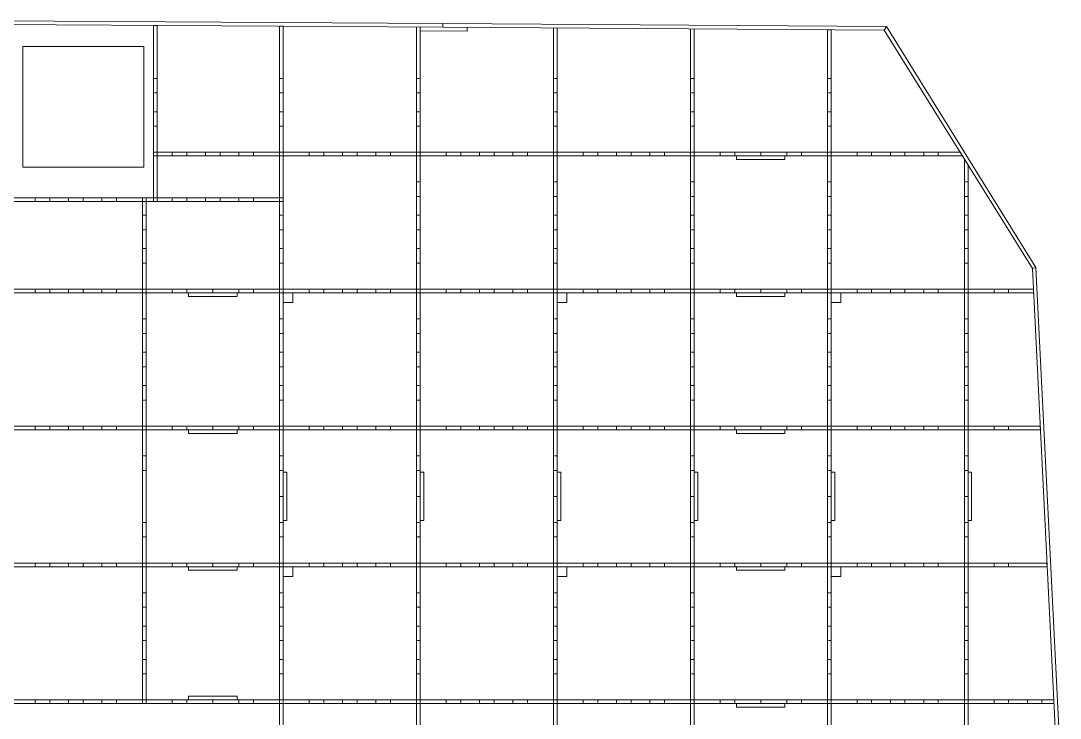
# Model space of a CAD drawing. Header units: millimetres. Extents: x -20225 to 19535, y -17853 to 10707.
# Drawn here: x -6630 to -2343, y 4649 to 7528 of the extents above; entities that cross this region are included whole.
import ezdxf

# ---------------------------------------------------------------- set-up
doc = ezdxf.new("R2010")
doc.units = ezdxf.units.MM
doc.linetypes.add('HIDDEN', pattern=[1.905, 1.27, -0.635])

msp = doc.modelspace()

# ---------------------------------------------------------------- linework, layer by layer
at = {"linetype": 'Continuous', "lineweight": 15}
for p, q in [((-4889.4, 7515.6), (-6718.8, 7527.5)), ((-4889.5, 7500.6), (-6711.7, 7512.5)), ((-6067.5, 7508.3), (-6082.5, 7508.3)), ((-6082.5, 7508.3), (-6082.5, 6984.7)), ((-6067.5, 6984.7), (-6067.5, 7508.3)), ((-5548, 7504.9), (-5563, 7505)), ((-5563, 7505), (-5563, 6984.7)), ((-5548, 6984.7), (-5548, 7504.9)), ((-4889.4, 7515.6), (-4889.5, 7500.6)), ((-3059.9, 7503.6), (-4889.4, 7515.6)), ((-3059.9, 7503.6), (-3068.3, 7488.7)), ((-2442.8, 6509.6), (-3059.9, 7503.6)), ((-4998, 7501.3), (-4998, 6984.7)), ((-4982.9, 7501.2), (-4983, 7486.2)), ((-4983, 6984.7), (-4983, 7501.2)), ((-4983, 7486.2), (-4789, 7484.9)), ((-3068.3, 7488.7), (-4889.5, 7500.6)), ((-4789, 7484.9), (-4788.9, 7499.9)), ((-4433, 7497.6), (-4433, 6984.7)), ((-4418, 6984.7), (-4418, 7497.5)), ((-3868, 7493.9), (-3868, 6984.7)), ((-3853, 6984.7), (-3853, 7493.8)), ((-3288, 7490.1), (-3303, 7490.2)), ((-3303, 7490.2), (-3303, 6984.7)), ((-3288, 6984.7), (-3288, 7490.1)), ((-2457.6, 6505), (-3068.3, 7488.7)), ((-6122.1, 7420.8), (-6622.1, 7420.8)), ((-6622.1, 7420.8), (-6622.1, 6923.8)), ((-6122.1, 6923.8), (-6122.1, 7420.8)), ((-6082.5, 6984.7), (-6067.5, 6984.7)), ((-4998, 6984.7), (-6082.5, 6984.7)), ((-6082.5, 6984.7), (-6082.5, 6969.7)), ((-6082.5, 6969.7), (-6067.5, 6969.7)), ((-6082.5, 6969.7), (-6082.5, 6797.1)), ((-6082.5, 6969.7), (-4998, 6969.7)), ((-6067.5, 6797.1), (-6067.5, 6969.7)), ((-5563, 6984.7), (-5548, 6984.7)), ((-5548, 6969.7), (-5563, 6969.7)), ((-5563, 6969.7), (-5563, 6797.1)), ((-5548, 6797.1), (-5548, 6969.7)), ((-4998, 6969.7), (-4998, 6984.7)), ((-3853, 6984.7), (-4998, 6984.7)), ((-4983, 6984.7), (-4998, 6984.7)), ((-4998, 6969.7), (-3853, 6969.7)), ((-4998, 6969.7), (-4998, 6419.7)), ((-4998, 6969.7), (-4983, 6969.7)), ((-4983, 6419.7), (-4983, 6969.7)), ((-4418, 6984.7), (-4433, 6984.7)), ((-4433, 6969.7), (-4433, 6419.7)), ((-4433, 6969.7), (-4418, 6969.7)), ((-4418, 6419.7), (-4418, 6969.7)), ((-3853, 6984.7), (-3868, 6984.7)), ((-3868, 6969.7), (-3853, 6969.7)), ((-3868, 6969.7), (-3868, 6419.7)), ((-3853, 6984.7), (-3853, 6969.7)), ((-3578, 6984.7), (-3853, 6984.7)), ((-3853, 6969.7), (-3578, 6969.7)), ((-3853, 6419.7), (-3853, 6969.7)), ((-3478, 6969.7), (-3678, 6969.7)), ((-3678, 6969.7), (-3678, 6954.7)), ((-3678, 6954.7), (-3478, 6954.7)), ((-3578, 6969.7), (-3578, 6984.7)), ((-2755.4, 6984.7), (-3578, 6984.7)), ((-3578, 6969.7), (-2746.1, 6969.7)), ((-3478, 6954.7), (-3478, 6969.7)), ((-3288, 6984.7), (-3303, 6984.7)), ((-3303, 6969.7), (-3303, 6419.7)), ((-3303, 6969.7), (-3288, 6969.7)), ((-3288, 6419.7), (-3288, 6969.7)), ((-2746.1, 6969.7), (-2755.4, 6984.7)), ((-2723, 6932.5), (-2738, 6956.7)), ((-2738, 6956.7), (-2738, 6419.7)), ((-6622.1, 6923.8), (-6122.1, 6923.8)), ((-2723, 6419.7), (-2723, 6932.5)), ((-5548, 6797.1), (-7258, 6797.1)), ((-7258, 6782.1), (-5548, 6782.1)), ((-6128, 6782.1), (-6113, 6782.1)), ((-6128, 6782.1), (-6128, 6419.7)), ((-6113, 6419.7), (-6113, 6782.1)), ((-6082.5, 6797.1), (-6067.5, 6797.1)), ((-5548, 6797.1), (-5563, 6797.1)), ((-5563, 6782.1), (-5563, 6419.7)), ((-5563, 6782.1), (-5548, 6782.1)), ((-5548, 6782.1), (-5548, 6797.1)), ((-5548, 6419.7), (-5548, 6782.1)), ((-2442.8, 6509.6), (-2457.6, 6505)), ((-2357.7, 4489.4), (-2457.6, 6505)), ((-2342.8, 4490.2), (-2442.8, 6509.6)), ((-5838, 6419.7), (-7417.6, 6419.7)), ((-7417.5, 6404.7), (-5838, 6404.7)), ((-6128, 6419.7), (-6113, 6419.7)), ((-6128, 6404.7), (-6128, 5854.7)), ((-6113, 6404.7), (-6128, 6404.7)), ((-6113, 5854.7), (-6113, 6404.7)), ((-5738, 6404.7), (-5938, 6404.7)), ((-5938, 6404.7), (-5938, 6389.7)), ((-5938, 6389.7), (-5738, 6389.7)), ((-5838, 6419.7), (-5838, 6404.7)), ((-4998, 6419.7), (-5838, 6419.7)), ((-5838, 6404.7), (-4998, 6404.7)), ((-5738, 6389.7), (-5738, 6404.7)), ((-5563, 6419.7), (-5548, 6419.7)), ((-5563, 6404.7), (-5563, 5854.7)), ((-5548, 6404.7), (-5563, 6404.7)), ((-5508, 6404.7), (-5548, 6404.7)), ((-5548, 6404.7), (-5548, 6364.7)), ((-5548, 5854.7), (-5548, 6404.7)), ((-5508, 6364.7), (-5508, 6404.7)), ((-4998, 6419.7), (-4998, 6404.7)), ((-3853, 6419.7), (-4998, 6419.7)), ((-4983, 6419.7), (-4998, 6419.7)), ((-4998, 6404.7), (-3853, 6404.7)), ((-4998, 6404.7), (-4998, 5854.7)), ((-4998, 6404.7), (-4983, 6404.7)), ((-4983, 5854.7), (-4983, 6404.7)), ((-4418, 6419.7), (-4433, 6419.7)), ((-4433, 6404.7), (-4433, 5854.7)), ((-4433, 6404.7), (-4418, 6404.7)), ((-4418, 5854.7), (-4418, 6404.7)), ((-4378, 6404.7), (-4418, 6404.7)), ((-4418, 6404.7), (-4418, 6364.7)), ((-4378, 6364.7), (-4378, 6404.7)), ((-3853, 6419.7), (-3868, 6419.7)), ((-3868, 6404.7), (-3868, 5854.7)), ((-3868, 6404.7), (-3853, 6404.7)), ((-3578, 6419.7), (-3853, 6419.7)), ((-3853, 6404.7), (-3853, 6419.7)), ((-3853, 6404.7), (-3578, 6404.7)), ((-3853, 5854.7), (-3853, 6404.7)), ((-3478, 6404.7), (-3678, 6404.7)), ((-3678, 6404.7), (-3678, 6389.7)), ((-3678, 6389.7), (-3478, 6389.7)), ((-3578, 6419.7), (-3578, 6404.7)), ((-2453.3, 6419.7), (-3578, 6419.7)), ((-3578, 6404.7), (-2452.6, 6404.7)), ((-3478, 6389.7), (-3478, 6404.7)), ((-3288, 6419.7), (-3303, 6419.7)), ((-3303, 6404.7), (-3303, 5854.7)), ((-3303, 6404.7), (-3288, 6404.7)), ((-3248, 6404.7), (-3288, 6404.7)), ((-3288, 6404.7), (-3288, 6364.7)), ((-3288, 5854.7), (-3288, 6404.7)), ((-3248, 6364.7), (-3248, 6404.7)), ((-2723, 6419.7), (-2738, 6419.7)), ((-2738, 6404.7), (-2738, 5854.7)), ((-2738, 6404.7), (-2723, 6404.7)), ((-2723, 5854.7), (-2723, 6404.7)), ((-2452.6, 6404.7), (-2453.3, 6419.7)), ((-5548, 6364.7), (-5508, 6364.7)), ((-4418, 6364.7), (-4378, 6364.7)), ((-3288, 6364.7), (-3248, 6364.7)), ((-5838, 5854.7), (-7413.5, 5854.7)), ((-7413.4, 5839.7), (-5838, 5839.7)), ((-6128, 5854.7), (-6113, 5854.7)), ((-6113, 5839.7), (-6128, 5839.7)), ((-6128, 5839.7), (-6128, 5289.7)), ((-6113, 5289.7), (-6113, 5839.7)), ((-5738, 5839.7), (-5938, 5839.7)), ((-5938, 5839.7), (-5938, 5824.7)), ((-5838, 5854.7), (-5838, 5839.7)), ((-4998, 5854.7), (-5838, 5854.7)), ((-5838, 5839.7), (-4998, 5839.7)), ((-5738, 5824.7), (-5738, 5839.7)), ((-5563, 5854.7), (-5548, 5854.7)), ((-5563, 5839.7), (-5563, 5564.7)), ((-5548, 5839.7), (-5563, 5839.7)), ((-5548, 5564.7), (-5548, 5839.7)), ((-4998, 5854.7), (-4998, 5839.7)), ((-3853, 5854.7), (-4998, 5854.7)), ((-4983, 5854.7), (-4998, 5854.7)), ((-4998, 5839.7), (-3853, 5839.7)), ((-4998, 5839.7), (-4998, 5564.7)), ((-4998, 5839.7), (-4983, 5839.7)), ((-4983, 5564.7), (-4983, 5839.7)), ((-4418, 5854.7), (-4433, 5854.7)), ((-4433, 5839.7), (-4433, 5564.7)), ((-4433, 5839.7), (-4418, 5839.7)), ((-4418, 5564.7), (-4418, 5839.7)), ((-3853, 5854.7), (-3868, 5854.7)), ((-3868, 5839.7), (-3853, 5839.7)), ((-3868, 5839.7), (-3868, 5564.7)), ((-3853, 5839.7), (-3853, 5854.7)), ((-3578, 5854.7), (-3853, 5854.7)), ((-3853, 5839.7), (-3578, 5839.7)), ((-3853, 5664.7), (-3853, 5839.7)), ((-3478, 5839.7), (-3678, 5839.7)), ((-3678, 5839.7), (-3678, 5824.7)), ((-3578, 5854.7), (-3578, 5839.7)), ((-2425.4, 5854.7), (-3578, 5854.7)), ((-3578, 5839.7), (-2424.6, 5839.7)), ((-3478, 5824.7), (-3478, 5839.7)), ((-3288, 5854.7), (-3303, 5854.7)), ((-3303, 5839.7), (-3303, 5564.7)), ((-3303, 5839.7), (-3288, 5839.7)), ((-3288, 5564.7), (-3288, 5839.7)), ((-2723, 5854.7), (-2738, 5854.7)), ((-2738, 5839.7), (-2738, 5564.7)), ((-2738, 5839.7), (-2723, 5839.7)), ((-2723, 5564.7), (-2723, 5839.7)), ((-2424.6, 5839.7), (-2425.4, 5854.7)), ((-5938, 5824.7), (-5738, 5824.7)), ((-3678, 5824.7), (-3478, 5824.7)), ((-5548, 5664.7), (-5548, 5464.7)), ((-5533, 5664.7), (-5548, 5664.7)), ((-5533, 5464.7), (-5533, 5664.7)), ((-4968, 5664.7), (-4983, 5664.7)), ((-4983, 5664.7), (-4983, 5464.7)), ((-4968, 5464.7), (-4968, 5664.7)), ((-4418, 5664.7), (-4418, 5464.7)), ((-4403, 5664.7), (-4418, 5664.7)), ((-4403, 5464.7), (-4403, 5664.7)), ((-3838, 5664.7), (-3853, 5664.7)), ((-3853, 5664.7), (-3853, 5464.7)), ((-3838, 5464.7), (-3838, 5664.7)), ((-3273, 5664.7), (-3288, 5664.7)), ((-3288, 5664.7), (-3288, 5464.7)), ((-3273, 5464.7), (-3273, 5664.7)), ((-2723, 5664.7), (-2723, 5464.7)), ((-2708, 5664.7), (-2723, 5664.7)), ((-2708, 5464.7), (-2708, 5664.7)), ((-5548, 5564.7), (-5563, 5564.7)), ((-5563, 5564.7), (-5563, 5289.7)), ((-5548, 5289.7), (-5548, 5564.7)), ((-4998, 5564.7), (-4983, 5564.7)), ((-4998, 5564.7), (-4998, 5289.7)), ((-4983, 5289.7), (-4983, 5564.7)), ((-4433, 5564.7), (-4418, 5564.7)), ((-4433, 5564.7), (-4433, 5289.7)), ((-4418, 5289.7), (-4418, 5564.7)), ((-3868, 5564.7), (-3853, 5564.7)), ((-3868, 5564.7), (-3868, 5289.7)), ((-3288, 5564.7), (-3303, 5564.7)), ((-3303, 5564.7), (-3303, 5289.7)), ((-3288, 5289.7), (-3288, 5564.7)), ((-2723, 5564.7), (-2738, 5564.7)), ((-2738, 5564.7), (-2738, 5289.7)), ((-2723, 5289.7), (-2723, 5564.7)), ((-5548, 5464.7), (-5533, 5464.7)), ((-4983, 5464.7), (-4968, 5464.7)), ((-4418, 5464.7), (-4403, 5464.7)), ((-3853, 5464.7), (-3838, 5464.7)), ((-3853, 5289.7), (-3853, 5464.7)), ((-3288, 5464.7), (-3273, 5464.7)), ((-2723, 5464.7), (-2708, 5464.7)), ((-7409.3, 5274.7), (-5838, 5274.7)), ((-6128, 5289.7), (-6678, 5289.7)), ((-6128, 5289.7), (-6113, 5289.7)), ((-6128, 5274.7), (-6113, 5274.7)), ((-6128, 5274.7), (-6128, 4724.7)), ((-5838, 5289.7), (-6113, 5289.7)), ((-6113, 4724.7), (-6113, 5274.7)), ((-5738, 5274.7), (-5938, 5274.7)), ((-5938, 5274.7), (-5938, 5259.7)), ((-5838, 5289.7), (-5838, 5274.7)), ((-5563, 5289.7), (-5838, 5289.7)), ((-5838, 5274.7), (-3853, 5274.7)), ((-5738, 5259.7), (-5738, 5274.7)), ((-5563, 5289.7), (-5548, 5289.7)), ((-5563, 5274.7), (-5548, 5274.7)), ((-5563, 5274.7), (-5563, 4724.7)), ((-3853, 5289.7), (-5548, 5289.7)), ((-5548, 4724.7), (-5548, 5274.7)), ((-5508, 5274.7), (-5548, 5274.7)), ((-5548, 5274.7), (-5548, 5234.7)), ((-5508, 5234.7), (-5508, 5274.7)), ((-4983, 5289.7), (-4998, 5289.7)), ((-4998, 5274.7), (-4983, 5274.7)), ((-4998, 5274.7), (-4998, 4724.7)), ((-4983, 4724.7), (-4983, 5274.7)), ((-4418, 5289.7), (-4433, 5289.7)), ((-4433, 5274.7), (-4418, 5274.7)), ((-4433, 5274.7), (-4433, 4724.7)), ((-4418, 4724.7), (-4418, 5274.7)), ((-4418, 5274.7), (-4418, 5234.7)), ((-4378, 5274.7), (-4418, 5274.7)), ((-4378, 5234.7), (-4378, 5274.7)), ((-3853, 5289.7), (-3868, 5289.7)), ((-3868, 5274.7), (-3868, 4724.7)), ((-3868, 5274.7), (-3853, 5274.7)), ((-3578, 5289.7), (-3853, 5289.7)), ((-3853, 5274.7), (-3853, 5289.7)), ((-3853, 5274.7), (-3578, 5274.7)), ((-3853, 4724.7), (-3853, 5274.7)), ((-3678, 5274.7), (-3678, 5259.7)), ((-3478, 5274.7), (-3678, 5274.7)), ((-3578, 5289.7), (-3578, 5274.7)), ((-2397.4, 5289.7), (-3578, 5289.7)), ((-3578, 5274.7), (-2396.6, 5274.7)), ((-3478, 5259.7), (-3478, 5274.7)), ((-3288, 5289.7), (-3303, 5289.7)), ((-3303, 5274.7), (-3288, 5274.7)), ((-3303, 5274.7), (-3303, 4724.7)), ((-3248, 5274.7), (-3288, 5274.7)), ((-3288, 5274.7), (-3288, 5234.7)), ((-3288, 4724.7), (-3288, 5274.7)), ((-3248, 5234.7), (-3248, 5274.7)), ((-2723, 5289.7), (-2738, 5289.7)), ((-2738, 5274.7), (-2723, 5274.7)), ((-2738, 5274.7), (-2738, 4724.7)), ((-2723, 4724.7), (-2723, 5274.7)), ((-2396.6, 5274.7), (-2397.4, 5289.7)), ((-5938, 5259.7), (-5738, 5259.7)), ((-5548, 5234.7), (-5508, 5234.7)), ((-4418, 5234.7), (-4378, 5234.7)), ((-3678, 5259.7), (-3478, 5259.7)), ((-3288, 5234.7), (-3248, 5234.7)), ((-5838, 4724.7), (-7405.4, 4724.7)), ((-6113, 4724.7), (-6128, 4724.7)), ((-5738, 4739.7), (-5938, 4739.7)), ((-5938, 4739.7), (-5938, 4724.7)), ((-5938, 4724.7), (-5738, 4724.7)), ((-5838, 4724.7), (-5838, 4709.7)), ((-3853, 4724.7), (-5838, 4724.7)), ((-5738, 4724.7), (-5738, 4739.7)), ((-5548, 4724.7), (-5563, 4724.7)), ((-4983, 4724.7), (-4998, 4724.7)), ((-4418, 4724.7), (-4433, 4724.7)), ((-3853, 4724.7), (-3868, 4724.7)), ((-3578, 4724.7), (-3853, 4724.7)), ((-3853, 4709.7), (-3853, 4724.7)), ((-3578, 4724.7), (-3578, 4709.7)), ((-2369.4, 4724.7), (-3578, 4724.7)), ((-3288, 4724.7), (-3303, 4724.7)), ((-2723, 4724.7), (-2738, 4724.7)), ((-2368.7, 4709.7), (-2369.4, 4724.7)), ((-7405.3, 4709.7), (-5838, 4709.7)), ((-5838, 4709.7), (-3853, 4709.7)), ((-5563, 4709.7), (-5548, 4709.7)), ((-5563, 4709.7), (-5563, 4159.7)), ((-5548, 4159.7), (-5548, 4709.7)), ((-4998, 4709.7), (-4998, 4159.7)), ((-4998, 4709.7), (-4983, 4709.7)), ((-4983, 4159.7), (-4983, 4709.7)), ((-4433, 4709.7), (-4433, 4159.7)), ((-4433, 4709.7), (-4418, 4709.7)), ((-4418, 4159.7), (-4418, 4709.7)), ((-3868, 4709.7), (-3868, 4159.7)), ((-3868, 4709.7), (-3853, 4709.7)), ((-3853, 4709.7), (-3578, 4709.7)), ((-3853, 4159.7), (-3853, 4709.7)), ((-3478, 4709.7), (-3678, 4709.7)), ((-3678, 4709.7), (-3678, 4694.7)), ((-3678, 4694.7), (-3478, 4694.7)), ((-3578, 4709.7), (-2368.7, 4709.7)), ((-3478, 4694.7), (-3478, 4709.7)), ((-3303, 4709.7), (-3288, 4709.7)), ((-3303, 4709.7), (-3303, 4159.7)), ((-3288, 4159.7), (-3288, 4709.7)), ((-2738, 4709.7), (-2723, 4709.7)), ((-2738, 4709.7), (-2738, 4159.7)), ((-2723, 4159.7), (-2723, 4709.7))]:
    msp.add_line(p, q, dxfattribs=at)
at = {"linetype": 'HIDDEN', "lineweight": 0}
for p, q in [((-6067.5, 7289.7), (-6082.5, 7289.7)), ((-5548, 7289.7), (-5563, 7289.7)), ((-4983, 7289.7), (-4998, 7289.7)), ((-4418, 7289.7), (-4433, 7289.7)), ((-3853, 7289.7), (-3868, 7289.7)), ((-3288, 7289.7), (-3303, 7289.7)), ((-6082.5, 7229.7), (-6067.5, 7229.7)), ((-5563, 7229.7), (-5548, 7229.7)), ((-4998, 7229.7), (-4983, 7229.7)), ((-4433, 7229.7), (-4418, 7229.7)), ((-3868, 7229.7), (-3853, 7229.7)), ((-3303, 7229.7), (-3288, 7229.7)), ((-6067.5, 7152.2), (-6082.5, 7152.2)), ((-5548, 7152.2), (-5563, 7152.2)), ((-4983, 7152.2), (-4998, 7152.2)), ((-4418, 7152.2), (-4433, 7152.2)), ((-3853, 7152.2), (-3868, 7152.2)), ((-3288, 7152.2), (-3303, 7152.2)), ((-6082.5, 7092.2), (-6067.5, 7092.2)), ((-5563, 7092.2), (-5548, 7092.2)), ((-4998, 7092.2), (-4983, 7092.2)), ((-4433, 7092.2), (-4418, 7092.2)), ((-3868, 7092.2), (-3853, 7092.2)), ((-3303, 7092.2), (-3288, 7092.2)), ((-6067.5, 6984.7), (-6067.5, 6969.7)), ((-6005.5, 6984.7), (-6005.5, 6969.7)), ((-5945.5, 6969.7), (-5945.5, 6984.7)), ((-5868, 6984.7), (-5868, 6969.7)), ((-5808, 6969.7), (-5808, 6984.7)), ((-5730.5, 6984.7), (-5730.5, 6969.7)), ((-5670.5, 6969.7), (-5670.5, 6984.7)), ((-5563, 6969.7), (-5563, 6984.7)), ((-5548, 6984.7), (-5548, 6969.7)), ((-5440.5, 6984.7), (-5440.5, 6969.7)), ((-5380.5, 6969.7), (-5380.5, 6984.7)), ((-5303, 6984.7), (-5303, 6969.7)), ((-5243, 6969.7), (-5243, 6984.7)), ((-5165.5, 6984.7), (-5165.5, 6969.7)), ((-5105.5, 6969.7), (-5105.5, 6984.7)), ((-4983, 6984.7), (-4983, 6969.7)), ((-4875.5, 6984.7), (-4875.5, 6969.7)), ((-4815.5, 6969.7), (-4815.5, 6984.7)), ((-4738, 6984.7), (-4738, 6969.7)), ((-4678, 6969.7), (-4678, 6984.7)), ((-4600.5, 6984.7), (-4600.5, 6969.7)), ((-4540.5, 6969.7), (-4540.5, 6984.7)), ((-4433, 6969.7), (-4433, 6984.7)), ((-4418, 6984.7), (-4418, 6969.7)), ((-4310.5, 6984.7), (-4310.5, 6969.7)), ((-4250.5, 6969.7), (-4250.5, 6984.7)), ((-4173, 6984.7), (-4173, 6969.7)), ((-4113, 6969.7), (-4113, 6984.7)), ((-4035.5, 6984.7), (-4035.5, 6969.7)), ((-3975.5, 6969.7), (-3975.5, 6984.7)), ((-3868, 6969.7), (-3868, 6984.7)), ((-3745.5, 6984.7), (-3745.5, 6969.7)), ((-3685.5, 6969.7), (-3685.5, 6984.7)), ((-3470.5, 6984.7), (-3470.5, 6969.7)), ((-3410.5, 6969.7), (-3410.5, 6984.7)), ((-3303, 6969.7), (-3303, 6984.7)), ((-3288, 6984.7), (-3288, 6969.7)), ((-3180.5, 6984.7), (-3180.5, 6969.7)), ((-3120.5, 6969.7), (-3120.5, 6984.7)), ((-3043, 6984.7), (-3043, 6969.7)), ((-2983, 6969.7), (-2983, 6984.7)), ((-2905.5, 6984.7), (-2905.5, 6969.7)), ((-2845.5, 6969.7), (-2845.5, 6984.7)), ((-4983, 6862.2), (-4998, 6862.2)), ((-4418, 6862.2), (-4433, 6862.2)), ((-3853, 6862.2), (-3868, 6862.2)), ((-3288, 6862.2), (-3303, 6862.2)), ((-2723, 6862.2), (-2738, 6862.2)), ((-6570.5, 6797.1), (-6570.5, 6782.1)), ((-6510.5, 6782.1), (-6510.5, 6797.1)), ((-6433, 6797.1), (-6433, 6782.1)), ((-6373, 6782.1), (-6373, 6797.1)), ((-6295.5, 6797.1), (-6295.5, 6782.1)), ((-6235.5, 6782.1), (-6235.5, 6797.1)), ((-6128, 6782.1), (-6128, 6797.1)), ((-6113, 6797.1), (-6113, 6782.1)), ((-6082.5, 6782.1), (-6082.5, 6797.1)), ((-6067.5, 6797.1), (-6067.5, 6782.1)), ((-6005.5, 6797.1), (-6005.5, 6782.1)), ((-5945.5, 6782.1), (-5945.5, 6797.1)), ((-5868, 6797.1), (-5868, 6782.1)), ((-5808, 6782.1), (-5808, 6797.1)), ((-5730.5, 6797.1), (-5730.5, 6782.1)), ((-5670.5, 6782.1), (-5670.5, 6797.1)), ((-5563, 6797.1), (-5563, 6782.1)), ((-4998, 6802.2), (-4983, 6802.2)), ((-4433, 6802.2), (-4418, 6802.2)), ((-3868, 6802.2), (-3853, 6802.2)), ((-3303, 6802.2), (-3288, 6802.2)), ((-2738, 6802.2), (-2723, 6802.2)), ((-6113, 6724.7), (-6128, 6724.7)), ((-5548, 6724.7), (-5563, 6724.7)), ((-4983, 6724.7), (-4998, 6724.7)), ((-4418, 6724.7), (-4433, 6724.7)), ((-3853, 6724.7), (-3868, 6724.7)), ((-3288, 6724.7), (-3303, 6724.7)), ((-2723, 6724.7), (-2738, 6724.7)), ((-6128, 6664.7), (-6113, 6664.7)), ((-5563, 6664.7), (-5548, 6664.7)), ((-4998, 6664.7), (-4983, 6664.7)), ((-4433, 6664.7), (-4418, 6664.7)), ((-3868, 6664.7), (-3853, 6664.7)), ((-3303, 6664.7), (-3288, 6664.7)), ((-2738, 6664.7), (-2723, 6664.7)), ((-6113, 6587.2), (-6128, 6587.2)), ((-5548, 6587.2), (-5563, 6587.2)), ((-4983, 6587.2), (-4998, 6587.2)), ((-4418, 6587.2), (-4433, 6587.2)), ((-3853, 6587.2), (-3868, 6587.2)), ((-3288, 6587.2), (-3303, 6587.2)), ((-2723, 6587.2), (-2738, 6587.2)), ((-6128, 6527.2), (-6113, 6527.2)), ((-5563, 6527.2), (-5548, 6527.2)), ((-4998, 6527.2), (-4983, 6527.2)), ((-4433, 6527.2), (-4418, 6527.2)), ((-3868, 6527.2), (-3853, 6527.2)), ((-3303, 6527.2), (-3288, 6527.2)), ((-2738, 6527.2), (-2723, 6527.2)), ((-6570.5, 6419.7), (-6570.5, 6404.7)), ((-6510.5, 6404.7), (-6510.5, 6419.7)), ((-6433, 6419.7), (-6433, 6404.7)), ((-6373, 6404.7), (-6373, 6419.7)), ((-6295.5, 6419.7), (-6295.5, 6404.7)), ((-6235.5, 6404.7), (-6235.5, 6419.7)), ((-6128, 6404.7), (-6128, 6419.7)), ((-6113, 6419.7), (-6113, 6404.7)), ((-6005.5, 6419.7), (-6005.5, 6404.7)), ((-5945.5, 6404.7), (-5945.5, 6419.7)), ((-5730.5, 6419.7), (-5730.5, 6404.7)), ((-5670.5, 6404.7), (-5670.5, 6419.7)), ((-5563, 6404.7), (-5563, 6419.7)), ((-5548, 6419.7), (-5548, 6404.7)), ((-5440.5, 6419.7), (-5440.5, 6404.7)), ((-5380.5, 6404.7), (-5380.5, 6419.7)), ((-5303, 6419.7), (-5303, 6404.7)), ((-5243, 6404.7), (-5243, 6419.7)), ((-5165.5, 6419.7), (-5165.5, 6404.7)), ((-5105.5, 6404.7), (-5105.5, 6419.7)), ((-4983, 6419.7), (-4983, 6404.7)), ((-4875.5, 6419.7), (-4875.5, 6404.7)), ((-4815.5, 6404.7), (-4815.5, 6419.7)), ((-4738, 6419.7), (-4738, 6404.7)), ((-4678, 6404.7), (-4678, 6419.7)), ((-4600.5, 6419.7), (-4600.5, 6404.7)), ((-4540.5, 6404.7), (-4540.5, 6419.7)), ((-4433, 6404.7), (-4433, 6419.7)), ((-4418, 6419.7), (-4418, 6404.7)), ((-4310.5, 6419.7), (-4310.5, 6404.7)), ((-4250.5, 6404.7), (-4250.5, 6419.7)), ((-4173, 6419.7), (-4173, 6404.7)), ((-4113, 6404.7), (-4113, 6419.7)), ((-4035.5, 6419.7), (-4035.5, 6404.7)), ((-3975.5, 6404.7), (-3975.5, 6419.7)), ((-3868, 6404.7), (-3868, 6419.7)), ((-3745.5, 6419.7), (-3745.5, 6404.7)), ((-3685.5, 6404.7), (-3685.5, 6419.7)), ((-3470.5, 6419.7), (-3470.5, 6404.7)), ((-3410.5, 6404.7), (-3410.5, 6419.7)), ((-3303, 6404.7), (-3303, 6419.7)), ((-3288, 6419.7), (-3288, 6404.7)), ((-3180.5, 6419.7), (-3180.5, 6404.7)), ((-3120.5, 6404.7), (-3120.5, 6419.7)), ((-3043, 6419.7), (-3043, 6404.7)), ((-2983, 6404.7), (-2983, 6419.7)), ((-2905.5, 6419.7), (-2905.5, 6404.7)), ((-2845.5, 6404.7), (-2845.5, 6419.7)), ((-2738, 6404.7), (-2738, 6419.7)), ((-2723, 6419.7), (-2723, 6404.7)), ((-2615.5, 6419.7), (-2615.5, 6404.7)), ((-2555.5, 6404.7), (-2555.5, 6419.7)), ((-6113, 6297.2), (-6128, 6297.2)), ((-5548, 6297.2), (-5563, 6297.2)), ((-4983, 6297.2), (-4998, 6297.2)), ((-4418, 6297.2), (-4433, 6297.2)), ((-3853, 6297.2), (-3868, 6297.2)), ((-3288, 6297.2), (-3303, 6297.2)), ((-2723, 6297.2), (-2738, 6297.2)), ((-6128, 6237.2), (-6113, 6237.2)), ((-5563, 6237.2), (-5548, 6237.2)), ((-4998, 6237.2), (-4983, 6237.2)), ((-4433, 6237.2), (-4418, 6237.2)), ((-3868, 6237.2), (-3853, 6237.2)), ((-3303, 6237.2), (-3288, 6237.2)), ((-2738, 6237.2), (-2723, 6237.2)), ((-6113, 6159.7), (-6128, 6159.7)), ((-5548, 6159.7), (-5563, 6159.7)), ((-4983, 6159.7), (-4998, 6159.7)), ((-4418, 6159.7), (-4433, 6159.7)), ((-3853, 6159.7), (-3868, 6159.7)), ((-3288, 6159.7), (-3303, 6159.7)), ((-2723, 6159.7), (-2738, 6159.7)), ((-6128, 6099.7), (-6113, 6099.7)), ((-5563, 6099.7), (-5548, 6099.7)), ((-4998, 6099.7), (-4983, 6099.7)), ((-4433, 6099.7), (-4418, 6099.7)), ((-3868, 6099.7), (-3853, 6099.7)), ((-3303, 6099.7), (-3288, 6099.7)), ((-2738, 6099.7), (-2723, 6099.7)), ((-6113, 6022.2), (-6128, 6022.2)), ((-5548, 6022.2), (-5563, 6022.2)), ((-4983, 6022.2), (-4998, 6022.2)), ((-4418, 6022.2), (-4433, 6022.2)), ((-3853, 6022.2), (-3868, 6022.2)), ((-3288, 6022.2), (-3303, 6022.2)), ((-2723, 6022.2), (-2738, 6022.2)), ((-6128, 5962.2), (-6113, 5962.2)), ((-5563, 5962.2), (-5548, 5962.2)), ((-4998, 5962.2), (-4983, 5962.2)), ((-4433, 5962.2), (-4418, 5962.2)), ((-3868, 5962.2), (-3853, 5962.2)), ((-3303, 5962.2), (-3288, 5962.2)), ((-2738, 5962.2), (-2723, 5962.2)), ((-6570.5, 5854.7), (-6570.5, 5839.7)), ((-6510.5, 5839.7), (-6510.5, 5854.7)), ((-6433, 5854.7), (-6433, 5839.7)), ((-6373, 5839.7), (-6373, 5854.7)), ((-6295.5, 5854.7), (-6295.5, 5839.7)), ((-6235.5, 5839.7), (-6235.5, 5854.7)), ((-6128, 5839.7), (-6128, 5854.7)), ((-6113, 5854.7), (-6113, 5839.7)), ((-6005.5, 5854.7), (-6005.5, 5839.7)), ((-5945.5, 5839.7), (-5945.5, 5854.7)), ((-5730.5, 5854.7), (-5730.5, 5839.7)), ((-5670.5, 5839.7), (-5670.5, 5854.7)), ((-5563, 5854.7), (-5563, 5839.7)), ((-5548, 5839.7), (-5548, 5854.7)), ((-5440.5, 5854.7), (-5440.5, 5839.7)), ((-5380.5, 5839.7), (-5380.5, 5854.7)), ((-5303, 5854.7), (-5303, 5839.7)), ((-5243, 5839.7), (-5243, 5854.7)), ((-5165.5, 5854.7), (-5165.5, 5839.7)), ((-5105.5, 5839.7), (-5105.5, 5854.7)), ((-4983, 5854.7), (-4983, 5839.7)), ((-4875.5, 5854.7), (-4875.5, 5839.7)), ((-4815.5, 5839.7), (-4815.5, 5854.7)), ((-4738, 5854.7), (-4738, 5839.7)), ((-4678, 5839.7), (-4678, 5854.7)), ((-4600.5, 5854.7), (-4600.5, 5839.7)), ((-4540.5, 5839.7), (-4540.5, 5854.7)), ((-4433, 5854.7), (-4433, 5839.7)), ((-4418, 5839.7), (-4418, 5854.7)), ((-4310.5, 5854.7), (-4310.5, 5839.7)), ((-4250.5, 5839.7), (-4250.5, 5854.7)), ((-4173, 5854.7), (-4173, 5839.7)), ((-4113, 5839.7), (-4113, 5854.7)), ((-4035.5, 5854.7), (-4035.5, 5839.7)), ((-3975.5, 5839.7), (-3975.5, 5854.7)), ((-3868, 5839.7), (-3868, 5854.7)), ((-3745.5, 5854.7), (-3745.5, 5839.7)), ((-3685.5, 5839.7), (-3685.5, 5854.7)), ((-3470.5, 5854.7), (-3470.5, 5839.7)), ((-3410.5, 5839.7), (-3410.5, 5854.7)), ((-3303, 5854.7), (-3303, 5839.7)), ((-3288, 5839.7), (-3288, 5854.7)), ((-3180.5, 5854.7), (-3180.5, 5839.7)), ((-3120.5, 5839.7), (-3120.5, 5854.7)), ((-3043, 5854.7), (-3043, 5839.7)), ((-2983, 5839.7), (-2983, 5854.7)), ((-2905.5, 5854.7), (-2905.5, 5839.7)), ((-2845.5, 5839.7), (-2845.5, 5854.7)), ((-2738, 5854.7), (-2738, 5839.7)), ((-2723, 5839.7), (-2723, 5854.7)), ((-2615.5, 5854.7), (-2615.5, 5839.7)), ((-2555.5, 5839.7), (-2555.5, 5854.7)), ((-6113, 5732.2), (-6128, 5732.2)), ((-5548, 5732.2), (-5563, 5732.2)), ((-4983, 5732.2), (-4998, 5732.2)), ((-4418, 5732.2), (-4433, 5732.2)), ((-3853, 5732.2), (-3868, 5732.2)), ((-3288, 5732.2), (-3303, 5732.2)), ((-2723, 5732.2), (-2738, 5732.2)), ((-6128, 5672.2), (-6113, 5672.2)), ((-5563, 5672.2), (-5548, 5672.2)), ((-4998, 5672.2), (-4983, 5672.2)), ((-4433, 5672.2), (-4418, 5672.2)), ((-3868, 5672.2), (-3853, 5672.2)), ((-3303, 5672.2), (-3288, 5672.2)), ((-2738, 5672.2), (-2723, 5672.2)), ((-6113, 5457.2), (-6128, 5457.2)), ((-5548, 5457.2), (-5563, 5457.2)), ((-4983, 5457.2), (-4998, 5457.2)), ((-4418, 5457.2), (-4433, 5457.2)), ((-3853, 5457.2), (-3868, 5457.2)), ((-3288, 5457.2), (-3303, 5457.2)), ((-2723, 5457.2), (-2738, 5457.2)), ((-6128, 5397.2), (-6113, 5397.2)), ((-5563, 5397.2), (-5548, 5397.2)), ((-4998, 5397.2), (-4983, 5397.2)), ((-4433, 5397.2), (-4418, 5397.2)), ((-3868, 5397.2), (-3853, 5397.2)), ((-3303, 5397.2), (-3288, 5397.2)), ((-2738, 5397.2), (-2723, 5397.2)), ((-6570.5, 5289.7), (-6570.5, 5274.7)), ((-6510.5, 5274.7), (-6510.5, 5289.7)), ((-6433, 5289.7), (-6433, 5274.7)), ((-6373, 5274.7), (-6373, 5289.7)), ((-6295.5, 5289.7), (-6295.5, 5274.7)), ((-6235.5, 5274.7), (-6235.5, 5289.7)), ((-6128, 5274.7), (-6128, 5289.7)), ((-6113, 5289.7), (-6113, 5274.7)), ((-6005.5, 5289.7), (-6005.5, 5274.7)), ((-5945.5, 5274.7), (-5945.5, 5289.7)), ((-5730.5, 5289.7), (-5730.5, 5274.7)), ((-5670.5, 5274.7), (-5670.5, 5289.7)), ((-5563, 5289.7), (-5563, 5274.7)), ((-5548, 5274.7), (-5548, 5289.7)), ((-5440.5, 5289.7), (-5440.5, 5274.7)), ((-5380.5, 5274.7), (-5380.5, 5289.7)), ((-5303, 5289.7), (-5303, 5274.7)), ((-5243, 5274.7), (-5243, 5289.7)), ((-5165.5, 5289.7), (-5165.5, 5274.7)), ((-5105.5, 5274.7), (-5105.5, 5289.7)), ((-4998, 5289.7), (-4998, 5274.7)), ((-4983, 5274.7), (-4983, 5289.7)), ((-4875.5, 5289.7), (-4875.5, 5274.7)), ((-4815.5, 5274.7), (-4815.5, 5289.7)), ((-4738, 5289.7), (-4738, 5274.7)), ((-4678, 5274.7), (-4678, 5289.7)), ((-4600.5, 5289.7), (-4600.5, 5274.7)), ((-4540.5, 5274.7), (-4540.5, 5289.7)), ((-4433, 5289.7), (-4433, 5274.7)), ((-4418, 5274.7), (-4418, 5289.7)), ((-4310.5, 5289.7), (-4310.5, 5274.7)), ((-4250.5, 5274.7), (-4250.5, 5289.7)), ((-4173, 5289.7), (-4173, 5274.7)), ((-4113, 5274.7), (-4113, 5289.7)), ((-4035.5, 5289.7), (-4035.5, 5274.7)), ((-3975.5, 5274.7), (-3975.5, 5289.7)), ((-3868, 5274.7), (-3868, 5289.7)), ((-3745.5, 5289.7), (-3745.5, 5274.7)), ((-3685.5, 5274.7), (-3685.5, 5289.7)), ((-3470.5, 5289.7), (-3470.5, 5274.7)), ((-3410.5, 5274.7), (-3410.5, 5289.7)), ((-3303, 5289.7), (-3303, 5274.7)), ((-3288, 5274.7), (-3288, 5289.7)), ((-3180.5, 5289.7), (-3180.5, 5274.7)), ((-3120.5, 5274.7), (-3120.5, 5289.7)), ((-3043, 5289.7), (-3043, 5274.7)), ((-2983, 5274.7), (-2983, 5289.7)), ((-2905.5, 5289.7), (-2905.5, 5274.7)), ((-2845.5, 5274.7), (-2845.5, 5289.7)), ((-2738, 5289.7), (-2738, 5274.7)), ((-2723, 5274.7), (-2723, 5289.7)), ((-2615.5, 5289.7), (-2615.5, 5274.7)), ((-2555.5, 5274.7), (-2555.5, 5289.7)), ((-6113, 5167.2), (-6128, 5167.2)), ((-5548, 5167.2), (-5563, 5167.2)), ((-4983, 5167.2), (-4998, 5167.2)), ((-4418, 5167.2), (-4433, 5167.2)), ((-3853, 5167.2), (-3868, 5167.2)), ((-3288, 5167.2), (-3303, 5167.2)), ((-2723, 5167.2), (-2738, 5167.2)), ((-6128, 5107.2), (-6113, 5107.2)), ((-5563, 5107.2), (-5548, 5107.2)), ((-4998, 5107.2), (-4983, 5107.2)), ((-4433, 5107.2), (-4418, 5107.2)), ((-3868, 5107.2), (-3853, 5107.2)), ((-3303, 5107.2), (-3288, 5107.2)), ((-2738, 5107.2), (-2723, 5107.2)), ((-6113, 5029.7), (-6128, 5029.7)), ((-5548, 5029.7), (-5563, 5029.7)), ((-4983, 5029.7), (-4998, 5029.7)), ((-4418, 5029.7), (-4433, 5029.7)), ((-3853, 5029.7), (-3868, 5029.7)), ((-3288, 5029.7), (-3303, 5029.7)), ((-2723, 5029.7), (-2738, 5029.7)), ((-6128, 4969.7), (-6113, 4969.7)), ((-5563, 4969.7), (-5548, 4969.7)), ((-4998, 4969.7), (-4983, 4969.7)), ((-4433, 4969.7), (-4418, 4969.7)), ((-3868, 4969.7), (-3853, 4969.7)), ((-3303, 4969.7), (-3288, 4969.7)), ((-2738, 4969.7), (-2723, 4969.7)), ((-6113, 4892.2), (-6128, 4892.2)), ((-5548, 4892.2), (-5563, 4892.2)), ((-4983, 4892.2), (-4998, 4892.2)), ((-4418, 4892.2), (-4433, 4892.2)), ((-3853, 4892.2), (-3868, 4892.2)), ((-3288, 4892.2), (-3303, 4892.2)), ((-2723, 4892.2), (-2738, 4892.2)), ((-6128, 4832.2), (-6113, 4832.2)), ((-5563, 4832.2), (-5548, 4832.2)), ((-4998, 4832.2), (-4983, 4832.2)), ((-4433, 4832.2), (-4418, 4832.2)), ((-3868, 4832.2), (-3853, 4832.2)), ((-3303, 4832.2), (-3288, 4832.2)), ((-2738, 4832.2), (-2723, 4832.2)), ((-6570.5, 4724.7), (-6570.5, 4709.7)), ((-6510.5, 4709.7), (-6510.5, 4724.7)), ((-6433, 4724.7), (-6433, 4709.7)), ((-6373, 4709.7), (-6373, 4724.7)), ((-6295.5, 4724.7), (-6295.5, 4709.7)), ((-6235.5, 4709.7), (-6235.5, 4724.7)), ((-6128, 4709.7), (-6128, 4724.7)), ((-6113, 4724.7), (-6113, 4709.7)), ((-6005.5, 4724.7), (-6005.5, 4709.7)), ((-5945.5, 4709.7), (-5945.5, 4724.7)), ((-5730.5, 4724.7), (-5730.5, 4709.7)), ((-5670.5, 4709.7), (-5670.5, 4724.7)), ((-5563, 4724.7), (-5563, 4709.7)), ((-5548, 4709.7), (-5548, 4724.7)), ((-5440.5, 4724.7), (-5440.5, 4709.7)), ((-5380.5, 4709.7), (-5380.5, 4724.7)), ((-5303, 4724.7), (-5303, 4709.7)), ((-5243, 4709.7), (-5243, 4724.7)), ((-5165.5, 4724.7), (-5165.5, 4709.7)), ((-5105.5, 4709.7), (-5105.5, 4724.7)), ((-4998, 4724.7), (-4998, 4709.7)), ((-4983, 4709.7), (-4983, 4724.7)), ((-4875.5, 4724.7), (-4875.5, 4709.7)), ((-4815.5, 4709.7), (-4815.5, 4724.7)), ((-4738, 4724.7), (-4738, 4709.7)), ((-4678, 4709.7), (-4678, 4724.7)), ((-4600.5, 4724.7), (-4600.5, 4709.7)), ((-4540.5, 4709.7), (-4540.5, 4724.7)), ((-4433, 4709.7), (-4433, 4724.7)), ((-4418, 4724.7), (-4418, 4709.7)), ((-4310.5, 4724.7), (-4310.5, 4709.7)), ((-4250.5, 4709.7), (-4250.5, 4724.7)), ((-4173, 4724.7), (-4173, 4709.7)), ((-4113, 4709.7), (-4113, 4724.7)), ((-4035.5, 4724.7), (-4035.5, 4709.7)), ((-3975.5, 4709.7), (-3975.5, 4724.7)), ((-3868, 4709.7), (-3868, 4724.7)), ((-3745.5, 4724.7), (-3745.5, 4709.7)), ((-3685.5, 4709.7), (-3685.5, 4724.7)), ((-3470.5, 4724.7), (-3470.5, 4709.7)), ((-3410.5, 4709.7), (-3410.5, 4724.7)), ((-3303, 4724.7), (-3303, 4709.7)), ((-3288, 4709.7), (-3288, 4724.7)), ((-3180.5, 4724.7), (-3180.5, 4709.7)), ((-3120.5, 4709.7), (-3120.5, 4724.7)), ((-3043, 4724.7), (-3043, 4709.7)), ((-2983, 4709.7), (-2983, 4724.7)), ((-2905.5, 4724.7), (-2905.5, 4709.7)), ((-2845.5, 4709.7), (-2845.5, 4724.7)), ((-2738, 4724.7), (-2738, 4709.7)), ((-2723, 4709.7), (-2723, 4724.7)), ((-2615.5, 4724.7), (-2615.5, 4709.7)), ((-2555.5, 4709.7), (-2555.5, 4724.7)), ((-2478, 4724.7), (-2478, 4709.7)), ((-2418, 4709.7), (-2418, 4724.7))]:
    msp.add_line(p, q, dxfattribs=at)

doc.saveas('drawing.dxf')
